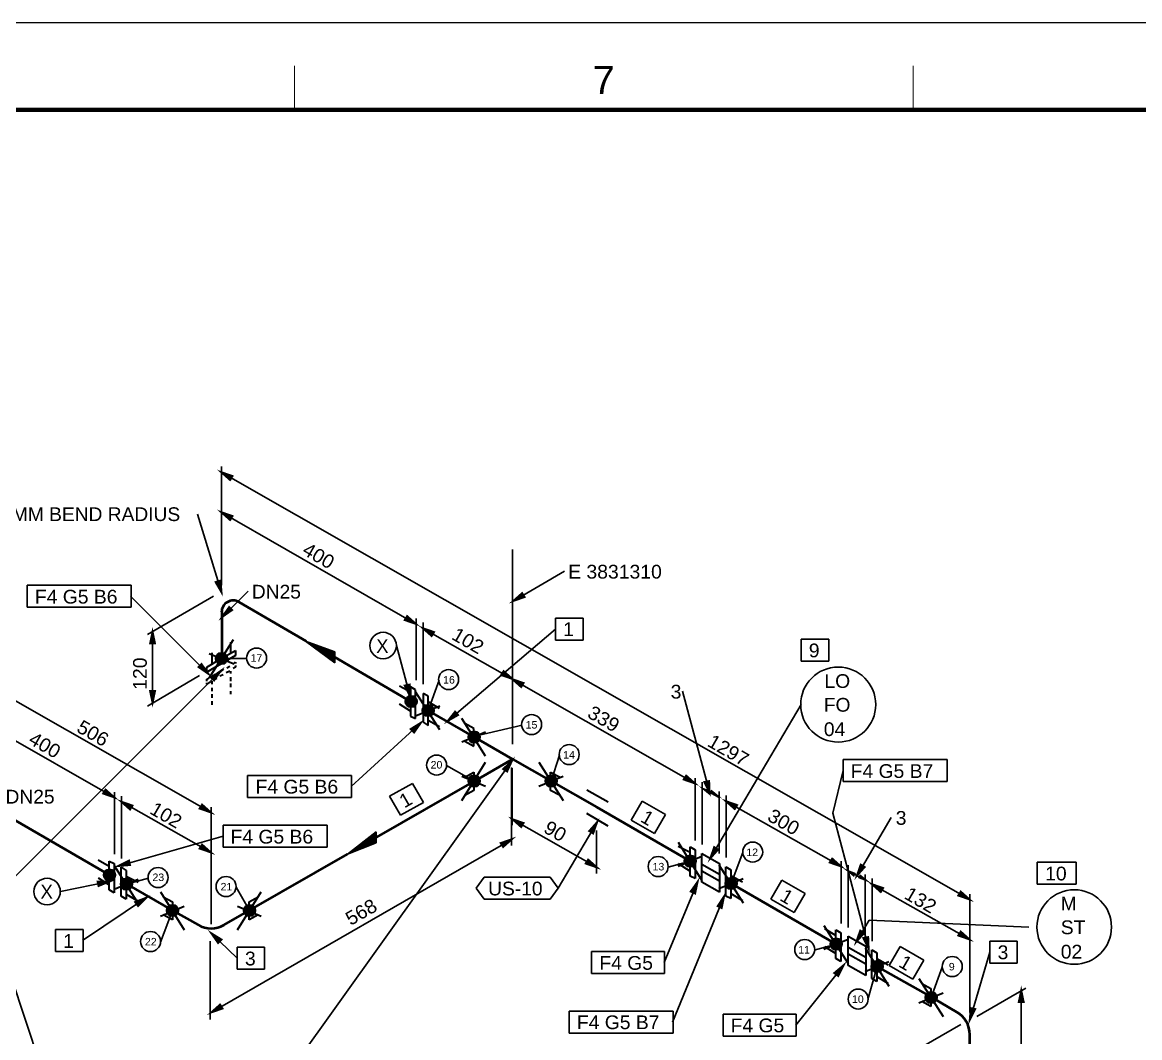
# Model space of a CAD drawing. Header units: inches. Extents: x 0 to 841, y 0 to 594.
# Drawn here: x 90.5 to 269.2, y 431.5 to 594 of the extents above; entities that cross this region are included whole.
import ezdxf
from ezdxf.enums import TextEntityAlignment as Align

# ---------------------------------------------------------------- set-up
doc = ezdxf.new("R2010")
doc.units = ezdxf.units.IN
doc.header["$MEASUREMENT"] = 0
for name, color, linetype in [('BG Border', 7, 'Continuous'), ('DIMLINES', 7, 'Continuous'), ('DIMTEXT', 7, 'Continuous'), ('FITTINGS', 7, 'Continuous'), ('ISOTEXT', 7, 'Continuous'), ('NOZZLES', 7, 'Continuous'), ('PIPE', 7, 'Continuous'), ('WELDS', 7, 'Continuous')]:
    doc.layers.add(name, color=color, linetype=linetype)
doc.styles.add('Arial', font='arial.ttf')

msp = doc.modelspace()

# ---------------------------------------------------------------- hatches: boundary and pattern name
at = {"layer": 'DIMLINES', "linetype": 'Continuous'}
for points in [[(122.28, 522.04), (123.72, 520.76), (124.12, 521.4)], [(122.28, 515.64), (123.72, 514.36), (124.12, 515)], [(153.48, 497.72), (152.04, 499), (151.64, 498.36)], [(154.52, 497.08), (155.96, 495.8), (156.36, 496.44)], [(111.32, 496.52), (110.92, 494.6), (111.72, 494.6)], [(168.92, 488.92), (167.48, 490.2), (167.08, 489.56)], [(168.84, 488.92), (170.28, 487.64), (170.68, 488.28)], [(111.32, 485.08), (111.72, 487), (110.92, 487)], [(198.12, 472.2), (196.68, 473.48), (196.28, 472.84)], [(200.44, 470.68), (200.36, 472.6), (199.56, 472.44)], [(105.24, 469.96), (103.8, 471.24), (103.4, 470.6)], [(199.48, 471.32), (200.36, 470.6), (200.52, 470.92)], [(201.64, 470.28), (200.76, 471), (200.6, 470.68)], [(106.28, 469.32), (107.72, 468.04), (108.12, 468.68)], [(120.68, 467.56), (119.24, 468.84), (118.84, 468.2)], [(203, 469.4), (204.44, 468.12), (204.84, 468.76)], [(168.84, 466.52), (170.28, 465.24), (170.68, 465.88)], [(168.84, 463.32), (167, 462.68), (167.4, 462.04)], [(120.68, 461.16), (119.24, 462.44), (118.84, 461.8)], [(182.44, 458.76), (181, 460.04), (180.6, 459.4)], [(221.48, 458.92), (220.04, 460.2), (219.64, 459.56)], [(222.6, 458.2), (223.48, 457.48), (223.64, 457.8)], [(223.96, 457.4), (225.24, 458.84), (224.6, 459.24)], [(225.4, 456.76), (224.52, 457.48), (224.36, 457.16)], [(226.36, 456.12), (227.8, 454.84), (228.2, 455.48)], [(242.04, 453.64), (240.6, 454.92), (240.2, 454.28)], [(242.04, 447.24), (240.6, 448.52), (240.2, 447.88)], [(250.28, 439.16), (249.88, 437.24), (250.68, 437.24)], [(120.68, 435.56), (122.52, 436.2), (122.12, 436.84)]]:
    msp.add_hatch(color=2, dxfattribs=at).paths.add_polyline_path(points)
at = {"layer": 'DIMLINES', "linetype": 'ByBlock'}
h = msp.add_hatch(dxfattribs=at)
h.set_pattern_fill('LINE', color=2, scale=25.4, style=0)
h.paths.add_polyline_path([(122.28, 522.04), (123.72, 520.76), (124.12, 521.4)])
h = msp.add_hatch(dxfattribs=at)
h.set_pattern_fill('LINE', color=2, scale=25.4, style=0)
h.paths.add_polyline_path([(122.28, 515.64), (123.72, 514.36), (124.12, 515)])
h = msp.add_hatch(dxfattribs=at)
h.set_pattern_fill('LINE', color=2, scale=25.4, style=0)
h.paths.add_polyline_path([(153.48, 497.72), (152.04, 499), (151.64, 498.36)])
h = msp.add_hatch(dxfattribs=at)
h.set_pattern_fill('LINE', color=2, scale=25.4, style=0)
h.paths.add_polyline_path([(154.52, 497.08), (155.96, 495.8), (156.36, 496.44)])
h = msp.add_hatch(dxfattribs=at)
h.set_pattern_fill('LINE', color=2, scale=25.4, style=0)
h.paths.add_polyline_path([(111.32, 496.52), (110.92, 494.6), (111.72, 494.6)])
h = msp.add_hatch(dxfattribs=at)
h.set_pattern_fill('LINE', color=2, scale=25.4, style=0)
h.paths.add_polyline_path([(168.92, 488.92), (167.48, 490.2), (167.08, 489.56)])
h = msp.add_hatch(dxfattribs=at)
h.set_pattern_fill('LINE', color=2, scale=25.4, style=0)
h.paths.add_polyline_path([(168.84, 488.92), (170.28, 487.64), (170.68, 488.28)])
h = msp.add_hatch(dxfattribs=at)
h.set_pattern_fill('LINE', color=2, scale=25.4, style=0)
h.paths.add_polyline_path([(111.32, 485.08), (111.72, 487), (110.92, 487)])
h = msp.add_hatch(dxfattribs=at)
h.set_pattern_fill('LINE', color=2, scale=25.4, style=0)
h.paths.add_polyline_path([(198.12, 472.2), (196.68, 473.48), (196.28, 472.84)])
h = msp.add_hatch(dxfattribs=at)
h.set_pattern_fill('LINE', color=2, scale=25.4, style=0)
h.paths.add_polyline_path([(200.44, 470.68), (200.36, 472.6), (199.56, 472.44)])
h = msp.add_hatch(dxfattribs=at)
h.set_pattern_fill('LINE', color=2, scale=25.4, style=0)
h.paths.add_polyline_path([(105.24, 469.96), (103.8, 471.24), (103.4, 470.6)])
h = msp.add_hatch(dxfattribs=at)
h.set_pattern_fill('LINE', color=2, scale=25.4, style=0)
h.paths.add_polyline_path([(199.48, 471.32), (200.36, 470.6), (200.52, 470.92)])
h = msp.add_hatch(dxfattribs=at)
h.set_pattern_fill('LINE', color=2, scale=25.4, style=0)
h.paths.add_polyline_path([(201.64, 470.28), (200.76, 471), (200.6, 470.68)])
h = msp.add_hatch(dxfattribs=at)
h.set_pattern_fill('LINE', color=2, scale=25.4, style=0)
h.paths.add_polyline_path([(106.28, 469.32), (107.72, 468.04), (108.12, 468.68)])
h = msp.add_hatch(dxfattribs=at)
h.set_pattern_fill('LINE', color=2, scale=25.4, style=0)
h.paths.add_polyline_path([(120.68, 467.56), (119.24, 468.84), (118.84, 468.2)])
h = msp.add_hatch(dxfattribs=at)
h.set_pattern_fill('LINE', color=2, scale=25.4, style=0)
h.paths.add_polyline_path([(203, 469.4), (204.44, 468.12), (204.84, 468.76)])
h = msp.add_hatch(dxfattribs=at)
h.set_pattern_fill('LINE', color=2, scale=25.4, style=0)
h.paths.add_polyline_path([(168.84, 466.52), (170.28, 465.24), (170.68, 465.88)])
h = msp.add_hatch(dxfattribs=at)
h.set_pattern_fill('LINE', color=2, scale=25.4, style=0)
h.paths.add_polyline_path([(168.84, 463.32), (167, 462.68), (167.4, 462.04)])
h = msp.add_hatch(dxfattribs=at)
h.set_pattern_fill('LINE', color=2, scale=25.4, style=0)
h.paths.add_polyline_path([(120.68, 461.16), (119.24, 462.44), (118.84, 461.8)])
h = msp.add_hatch(dxfattribs=at)
h.set_pattern_fill('LINE', color=2, scale=25.4, style=0)
h.paths.add_polyline_path([(182.44, 458.76), (181, 460.04), (180.6, 459.4)])
h = msp.add_hatch(dxfattribs=at)
h.set_pattern_fill('LINE', color=2, scale=25.4, style=0)
h.paths.add_polyline_path([(221.48, 458.92), (220.04, 460.2), (219.64, 459.56)])
h = msp.add_hatch(dxfattribs=at)
h.set_pattern_fill('LINE', color=2, scale=25.4, style=0)
h.paths.add_polyline_path([(222.6, 458.2), (223.48, 457.48), (223.64, 457.8)])
h = msp.add_hatch(dxfattribs=at)
h.set_pattern_fill('LINE', color=2, scale=25.4, style=0)
h.paths.add_polyline_path([(223.96, 457.4), (225.24, 458.84), (224.6, 459.24)])
h = msp.add_hatch(dxfattribs=at)
h.set_pattern_fill('LINE', color=2, scale=25.4, style=0)
h.paths.add_polyline_path([(225.4, 456.76), (224.52, 457.48), (224.36, 457.16)])
h = msp.add_hatch(dxfattribs=at)
h.set_pattern_fill('LINE', color=2, scale=25.4, style=0)
h.paths.add_polyline_path([(226.36, 456.12), (227.8, 454.84), (228.2, 455.48)])
h = msp.add_hatch(dxfattribs=at)
h.set_pattern_fill('LINE', color=2, scale=25.4, style=0)
h.paths.add_polyline_path([(242.04, 453.64), (240.6, 454.92), (240.2, 454.28)])
h = msp.add_hatch(dxfattribs=at)
h.set_pattern_fill('LINE', color=2, scale=25.4, style=0)
h.paths.add_polyline_path([(242.04, 447.24), (240.6, 448.52), (240.2, 447.88)])
h = msp.add_hatch(dxfattribs=at)
h.set_pattern_fill('LINE', color=2, scale=25.4, style=0)
h.paths.add_polyline_path([(250.28, 439.16), (249.88, 437.24), (250.68, 437.24)])
h = msp.add_hatch(dxfattribs=at)
h.set_pattern_fill('LINE', color=2, scale=25.4, style=0)
h.paths.add_polyline_path([(120.68, 435.56), (122.52, 436.2), (122.12, 436.84)])
at = {"layer": 'ISOTEXT', "linetype": 'Continuous'}
for points in [[(122.36, 502.76), (122.2, 504.68), (121.4, 504.44)], [(169, 501.4), (170.84, 502.04), (170.44, 502.68)], [(122.44, 498.84), (124.04, 499.96), (123.56, 500.44)], [(120.28, 489.72), (119.16, 491.32), (118.68, 490.84)], [(122.28, 490.28), (120.68, 489.16), (121.16, 488.68)], [(152.52, 486.12), (152.44, 488.04), (151.64, 487.88)], [(158.52, 482.2), (160.2, 483.16), (159.72, 483.72)], [(154.28, 481.96), (152.6, 480.92), (153.16, 480.36)], [(168.84, 475.88), (167.4, 474.52), (168.04, 474.12)], [(182.44, 466.04), (181.16, 464.6), (181.8, 464.2)], [(200.52, 460.2), (201.8, 461.64), (201.16, 462.04)], [(105.8, 459), (107.72, 459.16), (107.56, 459.88)], [(104.44, 456.52), (102.52, 456.52), (102.68, 455.8)], [(198.52, 456.52), (197.4, 454.92), (198.12, 454.6)], [(202.76, 454.2), (201.72, 452.6), (202.36, 452.28)], [(110.36, 453.96), (108.52, 453.24), (109, 452.6)], [(223.88, 446.84), (225.16, 448.28), (224.52, 448.68)], [(120.68, 448.28), (121.8, 446.68), (122.36, 447.24)], [(225.88, 445.72), (225.8, 447.64), (225, 447.48)], [(221.88, 443.16), (220.36, 441.88), (221, 441.4)], [(242.04, 434.36), (242.92, 436.12), (242.2, 436.28)]]:
    msp.add_hatch(color=2, dxfattribs=at).paths.add_polyline_path(points)
at = {"layer": 'ISOTEXT', "linetype": 'ByBlock'}
h = msp.add_hatch(dxfattribs=at)
h.set_pattern_fill('LINE', color=2, scale=25.4, style=0)
h.paths.add_polyline_path([(122.36, 502.76), (122.2, 504.68), (121.4, 504.44)])
h = msp.add_hatch(dxfattribs=at)
h.set_pattern_fill('LINE', color=2, scale=25.4, style=0)
h.paths.add_polyline_path([(169, 501.4), (170.84, 502.04), (170.44, 502.68)])
h = msp.add_hatch(dxfattribs=at)
h.set_pattern_fill('LINE', color=2, scale=25.4, style=0)
h.paths.add_polyline_path([(122.44, 498.84), (124.04, 499.96), (123.56, 500.44)])
h = msp.add_hatch(dxfattribs=at)
h.set_pattern_fill('LINE', color=2, scale=25.4, style=0)
h.paths.add_polyline_path([(120.28, 489.72), (119.16, 491.32), (118.68, 490.84)])
h = msp.add_hatch(dxfattribs=at)
h.set_pattern_fill('LINE', color=2, scale=25.4, style=0)
h.paths.add_polyline_path([(122.28, 490.28), (120.68, 489.16), (121.16, 488.68)])
h = msp.add_hatch(dxfattribs=at)
h.set_pattern_fill('LINE', color=2, scale=25.4, style=0)
h.paths.add_polyline_path([(152.52, 486.12), (152.44, 488.04), (151.64, 487.88)])
h = msp.add_hatch(dxfattribs=at)
h.set_pattern_fill('LINE', color=2, scale=25.4, style=0)
h.paths.add_polyline_path([(158.52, 482.2), (160.2, 483.16), (159.72, 483.72)])
h = msp.add_hatch(dxfattribs=at)
h.set_pattern_fill('LINE', color=2, scale=25.4, style=0)
h.paths.add_polyline_path([(154.28, 481.96), (152.6, 480.92), (153.16, 480.36)])
h = msp.add_hatch(dxfattribs=at)
h.set_pattern_fill('LINE', color=2, scale=25.4, style=0)
h.paths.add_polyline_path([(168.84, 475.88), (167.4, 474.52), (168.04, 474.12)])
h = msp.add_hatch(dxfattribs=at)
h.set_pattern_fill('LINE', color=2, scale=25.4, style=0)
h.paths.add_polyline_path([(182.44, 466.04), (181.16, 464.6), (181.8, 464.2)])
h = msp.add_hatch(dxfattribs=at)
h.set_pattern_fill('LINE', color=2, scale=25.4, style=0)
h.paths.add_polyline_path([(200.52, 460.2), (201.8, 461.64), (201.16, 462.04)])
h = msp.add_hatch(dxfattribs=at)
h.set_pattern_fill('LINE', color=2, scale=25.4, style=0)
h.paths.add_polyline_path([(105.8, 459), (107.72, 459.16), (107.56, 459.88)])
h = msp.add_hatch(dxfattribs=at)
h.set_pattern_fill('LINE', color=2, scale=25.4, style=0)
h.paths.add_polyline_path([(104.44, 456.52), (102.52, 456.52), (102.68, 455.8)])
h = msp.add_hatch(dxfattribs=at)
h.set_pattern_fill('LINE', color=2, scale=25.4, style=0)
h.paths.add_polyline_path([(198.52, 456.52), (197.4, 454.92), (198.12, 454.6)])
h = msp.add_hatch(dxfattribs=at)
h.set_pattern_fill('LINE', color=2, scale=25.4, style=0)
h.paths.add_polyline_path([(202.76, 454.2), (201.72, 452.6), (202.36, 452.28)])
h = msp.add_hatch(dxfattribs=at)
h.set_pattern_fill('LINE', color=2, scale=25.4, style=0)
h.paths.add_polyline_path([(110.36, 453.96), (108.52, 453.24), (109, 452.6)])
h = msp.add_hatch(dxfattribs=at)
h.set_pattern_fill('LINE', color=2, scale=25.4, style=0)
h.paths.add_polyline_path([(223.88, 446.84), (225.16, 448.28), (224.52, 448.68)])
h = msp.add_hatch(dxfattribs=at)
h.set_pattern_fill('LINE', color=2, scale=25.4, style=0)
h.paths.add_polyline_path([(120.68, 448.28), (121.8, 446.68), (122.36, 447.24)])
h = msp.add_hatch(dxfattribs=at)
h.set_pattern_fill('LINE', color=2, scale=25.4, style=0)
h.paths.add_polyline_path([(225.88, 445.72), (225.8, 447.64), (225, 447.48)])
h = msp.add_hatch(dxfattribs=at)
h.set_pattern_fill('LINE', color=2, scale=25.4, style=0)
h.paths.add_polyline_path([(221.88, 443.16), (220.36, 441.88), (221, 441.4)])
h = msp.add_hatch(dxfattribs=at)
h.set_pattern_fill('LINE', color=2, scale=25.4, style=0)
h.paths.add_polyline_path([(242.04, 434.36), (242.92, 436.12), (242.2, 436.28)])
at = {"layer": 'WELDS', "linetype": 'Continuous'}
h = msp.add_hatch(color=7, dxfattribs=at)
edge = h.paths.add_edge_path()
edge.add_arc((122.36, 492.2), 0.92, 0, 360)
at = {"layer": 'WELDS', "linetype": 'ByBlock'}
h = msp.add_hatch(dxfattribs=at)
h.set_pattern_fill('LINE', scale=25.4, style=0)
edge = h.paths.add_edge_path()
edge.add_arc((122.36, 492.2), 0.92, 0, 360)
at = {"layer": 'WELDS', "linetype": 'Continuous'}
h = msp.add_hatch(color=7, dxfattribs=at)
edge = h.paths.add_edge_path()
edge.add_arc((152.68, 485.32), 0.92, 0, 360)
at = {"layer": 'WELDS', "linetype": 'ByBlock'}
h = msp.add_hatch(dxfattribs=at)
h.set_pattern_fill('LINE', scale=25.4, style=0)
edge = h.paths.add_edge_path()
edge.add_arc((152.68, 485.32), 0.92, 0, 360)
at = {"layer": 'WELDS', "linetype": 'Continuous'}
h = msp.add_hatch(color=7, dxfattribs=at)
edge = h.paths.add_edge_path()
edge.add_arc((155.4, 483.88), 0.92, 0, 360)
at = {"layer": 'WELDS', "linetype": 'ByBlock'}
h = msp.add_hatch(dxfattribs=at)
h.set_pattern_fill('LINE', scale=25.4, style=0)
edge = h.paths.add_edge_path()
edge.add_arc((155.4, 483.88), 0.92, 0, 360)
at = {"layer": 'WELDS', "linetype": 'Continuous'}
h = msp.add_hatch(color=7, dxfattribs=at)
edge = h.paths.add_edge_path()
edge.add_arc((162.76, 479.64), 0.92, 0, 360)
at = {"layer": 'WELDS', "linetype": 'ByBlock'}
h = msp.add_hatch(dxfattribs=at)
h.set_pattern_fill('LINE', scale=25.4, style=0)
edge = h.paths.add_edge_path()
edge.add_arc((162.76, 479.64), 0.92, 0, 360)
at = {"layer": 'WELDS', "linetype": 'Continuous'}
h = msp.add_hatch(color=7, dxfattribs=at)
edge = h.paths.add_edge_path()
edge.add_arc((162.76, 472.6), 0.92, 0, 360)
at = {"layer": 'WELDS', "linetype": 'ByBlock'}
h = msp.add_hatch(dxfattribs=at)
h.set_pattern_fill('LINE', scale=25.4, style=0)
edge = h.paths.add_edge_path()
edge.add_arc((162.76, 472.6), 0.92, 0, 360)
at = {"layer": 'WELDS', "linetype": 'Continuous'}
h = msp.add_hatch(color=7, dxfattribs=at)
edge = h.paths.add_edge_path()
edge.add_arc((175.08, 472.6), 0.92, 0, 360)
at = {"layer": 'WELDS', "linetype": 'ByBlock'}
h = msp.add_hatch(dxfattribs=at)
h.set_pattern_fill('LINE', scale=25.4, style=0)
edge = h.paths.add_edge_path()
edge.add_arc((175.08, 472.6), 0.92, 0, 360)
at = {"layer": 'WELDS', "linetype": 'Continuous'}
h = msp.add_hatch(color=7, dxfattribs=at)
edge = h.paths.add_edge_path()
edge.add_arc((197.32, 459.8), 0.92, 0, 360)
at = {"layer": 'WELDS', "linetype": 'ByBlock'}
h = msp.add_hatch(dxfattribs=at)
h.set_pattern_fill('LINE', scale=25.4, style=0)
edge = h.paths.add_edge_path()
edge.add_arc((197.32, 459.8), 0.92, 0, 360)
at = {"layer": 'WELDS', "linetype": 'Continuous'}
h = msp.add_hatch(color=7, dxfattribs=at)
edge = h.paths.add_edge_path()
edge.add_arc((104.44, 457.56), 0.92, 0, 360)
at = {"layer": 'WELDS', "linetype": 'ByBlock'}
h = msp.add_hatch(dxfattribs=at)
h.set_pattern_fill('LINE', scale=25.4, style=0)
edge = h.paths.add_edge_path()
edge.add_arc((104.44, 457.56), 0.92, 0, 360)
at = {"layer": 'WELDS', "linetype": 'Continuous'}
h = msp.add_hatch(color=7, dxfattribs=at)
edge = h.paths.add_edge_path()
edge.add_arc((107.16, 456.12), 0.92, 0, 360)
at = {"layer": 'WELDS', "linetype": 'ByBlock'}
h = msp.add_hatch(dxfattribs=at)
h.set_pattern_fill('LINE', scale=25.4, style=0)
edge = h.paths.add_edge_path()
edge.add_arc((107.16, 456.12), 0.92, 0, 360)
at = {"layer": 'WELDS', "linetype": 'Continuous'}
h = msp.add_hatch(color=7, dxfattribs=at)
edge = h.paths.add_edge_path()
edge.add_arc((203.88, 456.2), 0.92, 0, 360)
at = {"layer": 'WELDS', "linetype": 'ByBlock'}
h = msp.add_hatch(dxfattribs=at)
h.set_pattern_fill('LINE', scale=25.4, style=0)
edge = h.paths.add_edge_path()
edge.add_arc((203.88, 456.2), 0.92, 0, 360)
at = {"layer": 'WELDS', "linetype": 'Continuous'}
h = msp.add_hatch(color=7, dxfattribs=at)
edge = h.paths.add_edge_path()
edge.add_arc((114.52, 451.88), 0.92, 0, 360)
at = {"layer": 'WELDS', "linetype": 'ByBlock'}
h = msp.add_hatch(dxfattribs=at)
h.set_pattern_fill('LINE', scale=25.4, style=0)
edge = h.paths.add_edge_path()
edge.add_arc((114.52, 451.88), 0.92, 0, 360)
at = {"layer": 'WELDS', "linetype": 'Continuous'}
h = msp.add_hatch(color=7, dxfattribs=at)
edge = h.paths.add_edge_path()
edge.add_arc((126.84, 451.88), 0.92, 0, 360)
at = {"layer": 'WELDS', "linetype": 'ByBlock'}
h = msp.add_hatch(dxfattribs=at)
h.set_pattern_fill('LINE', scale=25.4, style=0)
edge = h.paths.add_edge_path()
edge.add_arc((126.84, 451.88), 0.92, 0, 360)
at = {"layer": 'WELDS', "linetype": 'Continuous'}
h = msp.add_hatch(color=7, dxfattribs=at)
edge = h.paths.add_edge_path()
edge.add_arc((220.68, 446.52), 0.92, 0, 360)
at = {"layer": 'WELDS', "linetype": 'ByBlock'}
h = msp.add_hatch(dxfattribs=at)
h.set_pattern_fill('LINE', scale=25.4, style=0)
edge = h.paths.add_edge_path()
edge.add_arc((220.68, 446.52), 0.92, 0, 360)
at = {"layer": 'WELDS', "linetype": 'Continuous'}
h = msp.add_hatch(color=7, dxfattribs=at)
edge = h.paths.add_edge_path()
edge.add_arc((227.24, 442.92), 0.92, 0, 360)
at = {"layer": 'WELDS', "linetype": 'ByBlock'}
h = msp.add_hatch(dxfattribs=at)
h.set_pattern_fill('LINE', scale=25.4, style=0)
edge = h.paths.add_edge_path()
edge.add_arc((227.24, 442.92), 0.92, 0, 360)
at = {"layer": 'WELDS', "linetype": 'Continuous'}
h = msp.add_hatch(color=7, dxfattribs=at)
edge = h.paths.add_edge_path()
edge.add_arc((235.88, 437.96), 0.92, 0, 360)
at = {"layer": 'WELDS', "linetype": 'ByBlock'}
h = msp.add_hatch(dxfattribs=at)
h.set_pattern_fill('LINE', scale=25.4, style=0)
edge = h.paths.add_edge_path()
edge.add_arc((235.88, 437.96), 0.92, 0, 360)

# ---------------------------------------------------------------- linework, layer by layer
at = {"layer": 'BG Border', "color": 7, "linetype": 'Continuous', "lineweight": 25}
msp.add_line((0, 594), (841, 594), dxfattribs=at)
at = {"layer": 'BG Border', "color": 7, "linetype": 'Continuous', "lineweight": 13}
for p, q in [((134, 580), (134, 587.02)), ((233, 580), (233, 587.02))]:
    msp.add_line(p, q, dxfattribs=at)
at = {"layer": 'BG Border', "color": 3, "linetype": 'Continuous', "lineweight": 120}
msp.add_line((35, 580), (827, 580), dxfattribs=at)
msp.add_lwpolyline([(827, 580), (35, 580), (35, 14), (827, 14)], close=True, dxfattribs=at)
at = {"layer": 'DIMLINES', "color": 2, "linetype": 'Continuous', "lineweight": 30}
for p, q in [((122.28, 522.04), (124.12, 521.4)), ((123.72, 520.76), (122.28, 522.04)), ((122.28, 522.04), (242.04, 453.64)), ((122.36, 522.92), (122.36, 503.96)), ((124.12, 521.4), (123.72, 520.76)), ((122.28, 515.64), (124.12, 515)), ((123.72, 514.36), (122.28, 515.64)), ((122.28, 515.64), (153.48, 497.72)), ((124.12, 515), (123.72, 514.36)), ((168.92, 489), (168.92, 509.64)), ((110.52, 496.04), (121.08, 502.2)), ((151.64, 498.36), (152.04, 499)), ((152.04, 499), (153.48, 497.72)), ((153.48, 497.72), (151.64, 498.36)), ((153.48, 498.6), (153.48, 488.76)), ((154.52, 497.08), (156.36, 496.44)), ((155.96, 495.8), (154.52, 497.08)), ((154.52, 497.08), (168.92, 488.92)), ((154.6, 497.96), (154.6, 488.12)), ((110.92, 494.6), (111.32, 496.52)), ((111.32, 496.52), (111.72, 494.6)), ((111.32, 485.08), (111.32, 496.52)), ((156.36, 496.44), (155.96, 495.8)), ((111.72, 494.6), (110.92, 494.6)), ((167.08, 489.56), (167.48, 490.2)), ((167.48, 490.2), (168.92, 488.92)), ((168.92, 489.88), (168.92, 487.96)), ((168.92, 489.88), (168.92, 487.96)), ((82.84, 489.16), (120.68, 467.56)), ((110.52, 484.6), (118.84, 489.48)), ((168.92, 488.92), (167.08, 489.56)), ((168.84, 488.92), (170.68, 488.28)), ((170.28, 487.64), (168.84, 488.92)), ((168.84, 488.92), (198.12, 472.2)), ((168.92, 478.52), (168.92, 489)), ((170.68, 488.28), (170.28, 487.64)), ((111.32, 485.08), (110.92, 487)), ((110.92, 487), (111.72, 487)), ((111.72, 487), (111.32, 485.08)), ((200.44, 470.68), (196.12, 487)), ((82.84, 482.76), (105.24, 469.96)), ((168.76, 462.28), (168.76, 474.76)), ((168.84, 465.56), (168.84, 474.68)), ((196.28, 472.84), (196.68, 473.48)), ((198.12, 472.2), (196.28, 472.84)), ((196.68, 473.48), (198.12, 472.2)), ((198.12, 473.08), (198.12, 463.08)), ((199.24, 472.44), (199.24, 462.44)), ((199.56, 472.44), (200.36, 472.6)), ((200.44, 470.68), (199.56, 472.44)), ((200.36, 472.6), (200.44, 470.68)), ((103.4, 470.6), (103.8, 471.24)), ((105.24, 469.96), (103.4, 470.6)), ((103.8, 471.24), (105.24, 469.96)), ((105.24, 470.84), (105.24, 460.92)), ((106.36, 470.2), (106.36, 460.2)), ((199.48, 471.32), (200.52, 470.92)), ((200.36, 470.6), (199.48, 471.32)), ((199.48, 471.32), (201.96, 469.96)), ((200.52, 470.92), (200.36, 470.6)), ((200.6, 470.68), (200.76, 471)), ((201.64, 470.28), (200.6, 470.68)), ((200.76, 471), (201.64, 470.28)), ((201.96, 470.92), (201.96, 461)), ((203.08, 470.28), (203.08, 460.36)), ((106.28, 469.32), (108.12, 468.68)), ((107.72, 468.04), (106.28, 469.32)), ((106.28, 469.32), (120.68, 461.16)), ((108.12, 468.68), (107.72, 468.04)), ((118.84, 468.2), (119.24, 468.84)), ((119.24, 468.84), (120.68, 467.56)), ((120.68, 468.44), (120.68, 449.72)), ((203, 469.4), (204.84, 468.76)), ((204.44, 468.12), (203, 469.4)), ((203, 469.4), (221.48, 458.92)), ((204.84, 468.76), (204.44, 468.12)), ((120.68, 467.56), (118.84, 468.2)), ((168.84, 466.52), (170.68, 465.88)), ((170.28, 465.24), (168.84, 466.52)), ((168.84, 466.52), (182.44, 458.76)), ((223.96, 457.4), (229.48, 466.76)), ((170.68, 465.88), (170.28, 465.24)), ((120.68, 435.56), (168.84, 463.32)), ((167, 462.68), (168.84, 463.32)), ((168.84, 463.32), (167.4, 462.04)), ((182.36, 457.8), (182.36, 464.68)), ((118.84, 461.8), (119.24, 462.44)), ((120.68, 461.16), (118.84, 461.8)), ((119.24, 462.44), (120.68, 461.16)), ((167.4, 462.04), (167, 462.68)), ((180.6, 459.4), (181, 460.04)), ((182.44, 458.76), (180.6, 459.4)), ((181, 460.04), (182.44, 458.76)), ((219.64, 459.56), (220.04, 460.2)), ((221.48, 458.92), (219.64, 459.56)), ((220.04, 460.2), (221.48, 458.92)), ((221.48, 459.8), (221.48, 449.8)), ((222.6, 459.16), (222.6, 449.16)), ((222.6, 458.2), (223.64, 457.8)), ((223.48, 457.48), (222.6, 458.2)), ((222.6, 458.2), (225.4, 456.76)), ((223.64, 457.8), (223.48, 457.48)), ((223.96, 457.4), (224.6, 459.24)), ((225.24, 458.84), (223.96, 457.4)), ((224.6, 459.24), (225.24, 458.84)), ((225.32, 457.64), (225.32, 447.64)), ((224.36, 457.16), (224.52, 457.48)), ((225.4, 456.76), (224.36, 457.16)), ((224.52, 457.48), (225.4, 456.76)), ((226.36, 456.12), (228.2, 455.48)), ((227.8, 454.84), (226.36, 456.12)), ((226.36, 456.12), (242.04, 447.24)), ((226.44, 457), (226.44, 447)), ((228.2, 455.48), (227.8, 454.84)), ((240.2, 454.28), (240.6, 454.92)), ((242.04, 453.64), (240.2, 454.28)), ((240.6, 454.92), (242.04, 453.64)), ((242.04, 454.52), (242.04, 435.56)), ((120.52, 434.44), (120.52, 447)), ((240.2, 447.88), (240.6, 448.52)), ((242.04, 447.24), (240.2, 447.88)), ((240.6, 448.52), (242.04, 447.24)), ((251, 439.48), (243.16, 434.92)), ((249.88, 437.24), (250.28, 439.16)), ((250.28, 439.16), (250.68, 437.24)), ((250.28, 420.52), (250.28, 439.16)), ((120.68, 435.56), (122.12, 436.84)), ((122.52, 436.2), (120.68, 435.56)), ((122.12, 436.84), (122.52, 436.2)), ((250.68, 437.24), (249.88, 437.24)), ((224.6, 424.44), (240.6, 433.64))]:
    msp.add_line(p, q, dxfattribs=at)
at = {"layer": 'DIMLINES', "color": 2, "linetype": 'Continuous', "lineweight": 30, "const_width": 0.3}
for points in [[(122.28, 522.04), (123.72, 520.76), (124.12, 521.4)], [(122.28, 515.64), (123.72, 514.36), (124.12, 515)], [(153.48, 497.72), (152.04, 499), (151.64, 498.36)], [(111.32, 496.52), (110.92, 494.6), (111.72, 494.6)], [(154.52, 497.08), (155.96, 495.8), (156.36, 496.44)], [(168.92, 488.92), (167.48, 490.2), (167.08, 489.56)], [(168.84, 488.92), (170.28, 487.64), (170.68, 488.28)], [(111.32, 485.08), (111.72, 487), (110.92, 487)], [(198.12, 472.2), (196.68, 473.48), (196.28, 472.84)], [(200.44, 470.68), (200.36, 472.6), (199.56, 472.44)], [(105.24, 469.96), (103.8, 471.24), (103.4, 470.6)], [(199.48, 471.32), (200.36, 470.6), (200.52, 470.92)], [(201.64, 470.28), (200.76, 471), (200.6, 470.68)], [(106.28, 469.32), (107.72, 468.04), (108.12, 468.68)], [(120.68, 467.56), (119.24, 468.84), (118.84, 468.2)], [(203, 469.4), (204.44, 468.12), (204.84, 468.76)], [(168.84, 466.52), (170.28, 465.24), (170.68, 465.88)], [(168.84, 463.32), (167, 462.68), (167.4, 462.04)], [(120.68, 461.16), (119.24, 462.44), (118.84, 461.8)], [(182.44, 458.76), (181, 460.04), (180.6, 459.4)], [(221.48, 458.92), (220.04, 460.2), (219.64, 459.56)], [(223.96, 457.4), (225.24, 458.84), (224.6, 459.24)], [(222.6, 458.2), (223.48, 457.48), (223.64, 457.8)], [(225.4, 456.76), (224.52, 457.48), (224.36, 457.16)], [(226.36, 456.12), (227.8, 454.84), (228.2, 455.48)], [(242.04, 453.64), (240.6, 454.92), (240.2, 454.28)], [(242.04, 447.24), (240.6, 448.52), (240.2, 447.88)], [(250.28, 439.16), (249.88, 437.24), (250.68, 437.24)], [(120.68, 435.56), (122.52, 436.2), (122.12, 436.84)]]:
    msp.add_lwpolyline(points, close=True, dxfattribs=at)
at = {"layer": 'FITTINGS', "color": 7, "linetype": 'Continuous', "lineweight": 35}
for p, q in [((122.3, 492.2), (124.6, 493.5)), ((123.8, 494.8), (123.8, 493)), ((124.6, 493.5), (124.6, 492.7)), ((124.6, 492.7), (120, 490)), ((120, 490.8), (122.3, 492.2)), ((120.8, 493.1), (120.8, 491.3)), ((120, 490), (120, 490.8)), ((152.6, 486.8), (150.8, 487.8)), ((153.4, 487.2), (152.6, 487.7)), ((152.6, 487.7), (152.6, 483)), ((153.4, 484.9), (153.4, 487.2)), ((155.4, 486.2), (154.6, 486.6)), ((154.6, 486.6), (154.6, 482)), ((155.4, 483.8), (155.4, 486.2)), ((152.6, 483.8), (150.8, 484.9)), ((153.4, 482.6), (153.4, 484.9)), ((157.2, 484.2), (155.4, 485.3)), ((152.6, 483), (153.4, 482.6)), ((155.4, 481.5), (155.4, 483.8)), ((154.6, 482), (155.4, 481.5)), ((157.2, 481.3), (155.4, 482.3)), ((180.8, 471.2), (184.2, 469.3)), ((184.2, 465.4), (180.8, 467.4)), ((195.4, 462.2), (197.3, 461.2)), ((197.3, 459.8), (197.3, 462.1)), ((197.3, 462.1), (198.1, 461.6)), ((198.1, 461.6), (198.1, 457)), ((102.6, 460), (104.4, 459)), ((104.4, 457.5), (104.4, 459.8)), ((104.4, 459.8), (105.2, 459.4)), ((105.2, 459.4), (105.2, 454.7)), ((195.4, 459.4), (197.3, 458.2)), ((197.3, 457.4), (197.3, 459.8)), ((199.2, 458.2), (199.2, 461)), ((199.2, 461), (202, 459.4)), ((202, 459.4), (202, 454.8)), ((106.3, 456.5), (106.3, 458.8)), ((106.3, 458.8), (107.1, 458.3)), ((107.1, 458.3), (107.1, 453.7)), ((199.2, 458.7), (199.2, 459.3)), ((199.2, 459.3), (202, 457.7)), ((199.2, 456.4), (199.2, 458.7)), ((202, 456.6), (199.2, 458.2)), ((202, 457.7), (202, 456.6)), ((203, 456.6), (203, 458.9)), ((203, 458.9), (203.8, 458.4)), ((203.8, 458.4), (203.8, 453.8)), ((102.6, 457.1), (104.4, 456)), ((104.4, 455.2), (104.4, 457.5)), ((106.3, 454.2), (106.3, 456.5)), ((107.1, 457.4), (109, 456.4)), ((198.1, 457), (197.3, 457.4)), ((202, 454.8), (199.2, 456.4)), ((203, 454.2), (203, 456.6)), ((203.8, 457.5), (205.7, 456.5)), ((105.2, 454.7), (104.4, 455.2)), ((107.1, 453.7), (106.3, 454.2)), ((107.1, 454.5), (109, 453.4)), ((203.8, 453.8), (203, 454.2)), ((203.8, 454.6), (205.7, 453.5)), ((218.8, 449), (220.6, 447.9)), ((220.6, 446.5), (220.6, 448.8)), ((220.6, 448.8), (221.4, 448.3)), ((221.4, 448.3), (221.4, 443.7)), ((222.6, 444.9), (222.6, 447.8)), ((222.6, 447.8), (225.4, 446.2)), ((218.8, 446.1), (220.6, 445)), ((220.6, 444.2), (220.6, 446.5)), ((222.6, 445.4), (222.6, 446)), ((222.6, 446), (225.4, 444.4)), ((222.6, 443.1), (222.6, 445.4)), ((225.4, 446.2), (225.4, 441.5)), ((226.4, 443.3), (226.4, 445.6)), ((226.4, 445.6), (227.2, 445.1)), ((227.2, 445.1), (227.2, 440.5)), ((221.4, 443.7), (220.6, 444.2)), ((225.4, 443.3), (222.6, 444.9)), ((225.4, 444.4), (225.4, 443.3)), ((226.4, 441), (226.4, 443.3)), ((227.2, 444.2), (229, 443.2)), ((225.4, 441.5), (222.6, 443.1)), ((227.2, 440.5), (226.4, 441)), ((227.2, 441.3), (229, 440.2))]:
    msp.add_line(p, q, dxfattribs=at)
at = {"layer": 'FITTINGS', "color": 7, "linetype": 'Continuous', "lineweight": 30}
for p, q in [((140.5, 493.3), (135.8, 495)), ((135.8, 495), (140.5, 491.5)), ((140.5, 492.3), (135.8, 495)), ((140.5, 493.1), (136.3, 494.7)), ((136.3, 494.7), (140.5, 491.6)), ((140.5, 493), (136.8, 494.5)), ((136.8, 494.5), (140.5, 491.7)), ((140.5, 492.9), (137.3, 494.2)), ((137.3, 494.2), (140.5, 491.8)), ((140.5, 492.8), (137.7, 493.9)), ((137.7, 493.9), (140.5, 491.9)), ((140.5, 492.6), (138.1, 493.7)), ((138.1, 493.7), (140.5, 492)), ((140.5, 492.6), (138.6, 493.4)), ((138.6, 493.4), (140.5, 492.2)), ((140.5, 492.4), (139, 493.2)), ((139, 493.2), (140.5, 492.2)), ((140.5, 492.3), (140.5, 493.3)), ((140.5, 491.5), (140.5, 493.1)), ((140.5, 491.6), (140.5, 493)), ((140.5, 491.7), (140.5, 492.9)), ((140.5, 491.8), (140.5, 492.8)), ((140.5, 491.9), (140.5, 492.6)), ((140.5, 492), (140.5, 492.6)), ((140.5, 492.2), (140.5, 492.4)), ((140.5, 492.2), (140.5, 492.3)), ((142.5, 460.9), (147.1, 464.5)), ((142.5, 460.9), (147.1, 464.3)), ((142.9, 461.1), (147.1, 464.2)), ((143.3, 461.4), (147.1, 464.1)), ((143.8, 461.6), (147.1, 464)), ((147.1, 463), (143.8, 461.6)), ((144.2, 461.8), (147.1, 463.9)), ((147.1, 463.1), (144.2, 461.8)), ((144.6, 462.2), (147.1, 463.8)), ((147.1, 463.3), (144.6, 462.2)), ((145, 462.4), (147.1, 463.7)), ((147.1, 463.4), (145, 462.4)), ((147.1, 463.5), (145.5, 462.6)), ((145.5, 462.6), (147.1, 463.5)), ((147.1, 464.5), (147.1, 462.7)), ((147.1, 464.3), (147.1, 462.8)), ((147.1, 464.2), (147.1, 462.9)), ((147.1, 464.1), (147.1, 463)), ((147.1, 464), (147.1, 463.1)), ((147.1, 463.9), (147.1, 463.3)), ((147.1, 463.8), (147.1, 463.4)), ((147.1, 463.7), (147.1, 463.5)), ((147.1, 462.7), (142.5, 460.9)), ((147.1, 462.8), (142.9, 461.1)), ((147.1, 462.9), (143.3, 461.4))]:
    msp.add_line(p, q, dxfattribs=at)
at = {"layer": 'ISOTEXT', "color": 2, "linetype": 'Continuous', "lineweight": 30}
for p, q in [((122.36, 502.76), (118.52, 515.32)), ((169, 501.4), (177.24, 506.2)), ((121.4, 504.44), (122.2, 504.68)), ((122.36, 502.76), (121.4, 504.44)), ((122.2, 504.68), (122.36, 502.76)), ((107.88, 503.96), (91.24, 503.96)), ((91.24, 503.96), (91.24, 500.44)), ((107.88, 500.44), (107.88, 503.96)), ((122.44, 498.84), (126.6, 503)), ((169, 501.4), (170.44, 502.68)), ((170.44, 502.68), (170.84, 502.04)), ((120.28, 489.72), (107.8, 502.2)), ((170.84, 502.04), (169, 501.4)), ((91.24, 500.44), (107.88, 500.44)), ((122.44, 498.84), (123.56, 500.44)), ((124.04, 499.96), (122.44, 498.84)), ((123.56, 500.44), (124.04, 499.96)), ((180.2, 498.68), (175.8, 498.68)), ((175.8, 498.68), (175.8, 495.16)), ((180.2, 495.16), (180.2, 498.68)), ((158.52, 482.2), (175.8, 496.92)), ((175.8, 495.16), (180.2, 495.16)), ((219.48, 495.32), (215.08, 495.32)), ((215.08, 495.32), (215.08, 491.8)), ((219.48, 491.8), (219.48, 495.32)), ((152.52, 486.12), (150.36, 494.28)), ((122.36, 492.2), (126.44, 492.2)), ((215.08, 491.8), (219.48, 491.8)), ((122.28, 490.28), (84.84, 452.84)), ((118.68, 490.84), (119.16, 491.32)), ((120.28, 489.72), (118.68, 490.84)), ((119.16, 491.32), (120.28, 489.72)), ((120.68, 489.16), (122.28, 490.28)), ((122.28, 490.28), (121.16, 488.68)), ((121.16, 488.68), (120.68, 489.16)), ((151.64, 487.88), (152.44, 488.04)), ((152.44, 488.04), (152.52, 486.12)), ((155.4, 483.88), (157.16, 488.76)), ((152.52, 486.12), (151.64, 487.88)), ((200.52, 460.2), (215.08, 484.84)), ((158.52, 482.2), (159.72, 483.72)), ((160.2, 483.16), (158.52, 482.2)), ((159.72, 483.72), (160.2, 483.16)), ((154.28, 481.96), (143.08, 471.72)), ((152.6, 480.92), (154.28, 481.96)), ((153.16, 480.36), (152.6, 480.92)), ((154.28, 481.96), (153.16, 480.36)), ((162.68, 479.72), (170.44, 481.56)), ((168.84, 475.88), (132.2, 424.68)), ((167.4, 474.52), (168.84, 475.88)), ((168.84, 475.88), (168.04, 474.12)), ((175.08, 472.6), (176.44, 476.76)), ((238.44, 476.04), (221.8, 476.04)), ((221.8, 476.04), (221.8, 472.52)), ((238.44, 472.52), (238.44, 476.04)), ((162.76, 472.6), (158.36, 475.08)), ((168.04, 474.12), (167.4, 474.52)), ((220.12, 467.48), (221.8, 474.28)), ((143.16, 473.48), (126.52, 473.48)), ((126.52, 473.48), (126.52, 469.96)), ((143.16, 469.96), (143.16, 473.48)), ((152.92, 472.2), (149.24, 470.2)), ((154.68, 469.16), (152.92, 472.2)), ((221.8, 472.52), (238.44, 472.52)), ((149.24, 470.2), (151, 467.16)), ((126.52, 469.96), (143.16, 469.96)), ((151, 467.16), (154.68, 469.16)), ((189.64, 469.4), (187.88, 466.36)), ((193.4, 467.24), (189.64, 469.4)), ((191.64, 464.2), (193.4, 467.24)), ((225.88, 445.72), (220.12, 467.48)), ((139.24, 465.56), (122.6, 465.56)), ((122.6, 465.56), (122.6, 462.04)), ((139.24, 462.04), (139.24, 465.56)), ((182.44, 466.04), (176.2, 455.48)), ((181.16, 464.6), (182.44, 466.04)), ((182.44, 466.04), (181.8, 464.2)), ((187.88, 466.36), (191.64, 464.2)), ((105.8, 459), (122.6, 463.8)), ((181.8, 464.2), (181.16, 464.6)), ((122.6, 462.04), (139.24, 462.04)), ((200.52, 460.2), (201.16, 462.04)), ((201.8, 461.64), (200.52, 460.2)), ((201.16, 462.04), (201.8, 461.64)), ((203.88, 456.2), (205.72, 461.16)), ((105.8, 459), (107.56, 459.88)), ((107.56, 459.88), (107.72, 459.16)), ((197.32, 459.8), (193.8, 458.84)), ((259.08, 459.64), (252.84, 459.64)), ((252.84, 459.64), (252.84, 456.12)), ((259.08, 456.12), (259.08, 459.64)), ((107.72, 459.16), (105.8, 459)), ((104.44, 456.52), (96.6, 454.92)), ((102.68, 455.8), (102.52, 456.52)), ((102.52, 456.52), (104.44, 456.52)), ((104.44, 456.52), (102.68, 455.8)), ((107.16, 456.12), (110.68, 457.08)), ((164.36, 457.24), (163.08, 455.48)), ((174.92, 457.24), (164.36, 457.24)), ((176.2, 455.48), (174.92, 457.24)), ((198.52, 456.52), (193.16, 443.56)), ((197.4, 454.92), (198.52, 456.52)), ((198.52, 456.52), (198.12, 454.6)), ((211.96, 456.76), (210.2, 453.72)), ((215.72, 454.6), (211.96, 456.76)), ((252.84, 456.12), (259.08, 456.12)), ((126.84, 451.88), (124.68, 455.64)), ((163.08, 455.48), (164.36, 453.72)), ((174.92, 453.72), (176.2, 455.48)), ((202.76, 454.2), (194.52, 434.04)), ((198.12, 454.6), (197.4, 454.92)), ((201.72, 452.6), (202.76, 454.2)), ((202.76, 454.2), (202.36, 452.28)), ((213.96, 451.56), (215.72, 454.6)), ((84.84, 452.84), (102.44, 400.04)), ((110.36, 453.96), (100.12, 447.08)), ((108.52, 453.24), (110.36, 453.96)), ((109, 452.6), (108.52, 453.24)), ((110.36, 453.96), (109, 452.6)), ((164.36, 453.72), (174.92, 453.72)), ((202.36, 452.28), (201.72, 452.6)), ((210.2, 453.72), (213.96, 451.56)), ((114.52, 451.88), (112.6, 446.84)), ((100.2, 448.84), (95.8, 448.84)), ((95.8, 448.84), (95.8, 445.32)), ((100.2, 445.32), (100.2, 448.84)), ((223.88, 446.84), (225.96, 450.36)), ((223.88, 446.84), (224.52, 448.68)), ((224.52, 448.68), (225.16, 448.28)), ((225.96, 450.36), (251.48, 449.24)), ((120.68, 448.28), (124.84, 444.28)), ((120.68, 448.28), (122.36, 447.24)), ((121.8, 446.68), (120.68, 448.28)), ((122.36, 447.24), (121.8, 446.68)), ((225.16, 448.28), (223.88, 446.84)), ((225, 447.48), (225.8, 447.64)), ((225.88, 445.72), (225, 447.48)), ((225.8, 447.64), (225.88, 445.72)), ((249.64, 447), (245.24, 447)), ((245.24, 447), (245.24, 443.48)), ((249.64, 443.48), (249.64, 447)), ((95.8, 445.32), (100.2, 445.32)), ((129.24, 446.04), (124.84, 446.04)), ((124.84, 446.04), (124.84, 442.52)), ((129.24, 442.52), (129.24, 446.04)), ((193.24, 445.32), (181.56, 445.32)), ((181.56, 445.32), (181.56, 441.8)), ((193.24, 441.8), (193.24, 445.32)), ((220.68, 446.52), (217.16, 445.56)), ((230.92, 446.12), (229.16, 443.08)), ((234.68, 443.96), (230.92, 446.12)), ((242.04, 434.36), (245.24, 445.24)), ((232.92, 440.92), (234.68, 443.96)), ((245.24, 443.48), (249.64, 443.48)), ((124.84, 442.52), (129.24, 442.52)), ((181.56, 441.8), (193.24, 441.8)), ((221.88, 443.16), (214.2, 433.56)), ((220.36, 441.88), (221.88, 443.16)), ((221, 441.4), (220.36, 441.88)), ((221.88, 443.16), (221, 441.4)), ((227.24, 442.92), (225.72, 437.64)), ((229.16, 443.08), (232.92, 440.92)), ((235.88, 437.96), (237.64, 442.84)), ((242.04, 434.36), (242.2, 436.28)), ((242.92, 436.12), (242.04, 434.36)), ((242.2, 436.28), (242.92, 436.12)), ((194.6, 435.8), (177.96, 435.8)), ((177.96, 435.8), (177.96, 432.28)), ((194.6, 432.28), (194.6, 435.8)), ((214.28, 435.32), (202.6, 435.32)), ((202.6, 435.32), (202.6, 431.8)), ((214.28, 431.8), (214.28, 435.32)), ((177.96, 432.28), (194.6, 432.28)), ((202.6, 431.8), (214.28, 431.8))]:
    msp.add_line(p, q, dxfattribs=at)
at = {"layer": 'ISOTEXT', "color": 2, "linetype": 'Continuous', "lineweight": 30, "const_width": 0.3}
for points in [[(122.36, 502.76), (122.2, 504.68), (121.4, 504.44)], [(169, 501.4), (170.84, 502.04), (170.44, 502.68)], [(122.44, 498.84), (124.04, 499.96), (123.56, 500.44)], [(120.28, 489.72), (119.16, 491.32), (118.68, 490.84)], [(122.28, 490.28), (120.68, 489.16), (121.16, 488.68)], [(152.52, 486.12), (152.44, 488.04), (151.64, 487.88)], [(158.52, 482.2), (160.2, 483.16), (159.72, 483.72)], [(154.28, 481.96), (152.6, 480.92), (153.16, 480.36)], [(168.84, 475.88), (167.4, 474.52), (168.04, 474.12)], [(182.44, 466.04), (181.16, 464.6), (181.8, 464.2)], [(200.52, 460.2), (201.8, 461.64), (201.16, 462.04)], [(105.8, 459), (107.72, 459.16), (107.56, 459.88)], [(104.44, 456.52), (102.52, 456.52), (102.68, 455.8)], [(198.52, 456.52), (197.4, 454.92), (198.12, 454.6)], [(110.36, 453.96), (108.52, 453.24), (109, 452.6)], [(202.76, 454.2), (201.72, 452.6), (202.36, 452.28)], [(120.68, 448.28), (121.8, 446.68), (122.36, 447.24)], [(223.88, 446.84), (225.16, 448.28), (224.52, 448.68)], [(225.88, 445.72), (225.8, 447.64), (225, 447.48)], [(221.88, 443.16), (220.36, 441.88), (221, 441.4)], [(242.04, 434.36), (242.92, 436.12), (242.2, 436.28)]]:
    msp.add_lwpolyline(points, close=True, dxfattribs=at)
at = {"layer": 'ISOTEXT', "color": 2, "linetype": 'Continuous', "lineweight": 30}
for centre, radius in [((148.2, 494.28), 2.12), ((127.96, 492.28), 1.6), ((158.68, 488.84), 1.6), ((221, 484.84), 6), ((171.96, 481.64), 1.6), ((177.96, 476.84), 1.6), ((156.76, 475.16), 1.6), ((207.32, 461.24), 1.6), ((192.2, 458.92), 1.6), ((112.2, 457.16), 1.6), ((94.44, 454.92), 2.12), ((123.08, 455.72), 1.6), ((258.76, 449.24), 5.96), ((111, 446.92), 1.6), ((215.64, 445.64), 1.6), ((239.24, 442.92), 1.6), ((224.2, 437.72), 1.6)]:
    msp.add_circle(centre, radius, dxfattribs=at)
at = {"layer": 'NOZZLES', "color": 7, "linetype": 'Continuous', "lineweight": 35}
for p, q in [((124.2, 491.3), (124.6, 491.6)), ((124.6, 491.6), (124.6, 491.4)), ((121.8, 489.9), (122.3, 490.2)), ((122.3, 490.2), (122.7, 490.5)), ((123.7, 490.2), (123.1, 489.9)), ((123.2, 490.7), (123.7, 491)), ((123.8, 490.2), (123.8, 489.8)), ((124.6, 490.8), (124.2, 490.6)), ((124.6, 491.1), (124.6, 490.8)), ((120, 488.9), (120.4, 489.1)), ((120, 488.6), (120, 488.9)), ((120.6, 488.4), (120, 488.1)), ((120, 488.1), (120, 488.3)), ((120.8, 488.6), (120.8, 488.1)), ((120.9, 489.4), (121.4, 489.7)), ((121.6, 489), (121, 488.7)), ((122.6, 489.6), (122.1, 489.4)), ((123.8, 489.2), (123.8, 488.6)), ((123.8, 488.2), (123.8, 487.6)), ((120.8, 487.5), (120.8, 487)), ((120.8, 486.5), (120.8, 485.9)), ((123.8, 487), (123.8, 486.5)), ((120.8, 485.4), (120.8, 484.8))]:
    msp.add_line(p, q, dxfattribs=at)
at = {"layer": 'PIPE', "color": 7, "linetype": 'Continuous', "lineweight": 50}
for p, q in [((135.9, 495), (125.2, 501.2)), ((122.4, 499.6), (122.4, 492.2)), ((152.7, 485.3), (140.5, 492.4)), ((162.8, 479.6), (155.4, 483.9)), ((168.9, 476.1), (162.8, 479.6)), ((162.8, 472.6), (168.9, 476.1)), ((168.9, 476.1), (175.1, 472.6)), ((147.2, 463.6), (162.8, 472.6)), ((175.1, 472.6), (182.4, 468.4)), ((85.7, 468.4), (104.4, 457.6)), ((182.4, 468.4), (197.3, 459.8)), ((126.8, 451.9), (142.5, 460.9)), ((107.2, 456.1), (114.5, 451.9)), ((203.9, 456.2), (220.7, 446.5)), ((114.5, 451.9), (118.6, 449.6)), ((122.8, 449.6), (126.8, 451.9)), ((227.2, 442.9), (235.9, 438)), ((235.9, 438), (240, 435.6)), ((242, 432), (242, 427.2))]:
    msp.add_line(p, q, dxfattribs=at)
at = {"layer": 'PIPE', "color": 7, "linetype": 'Continuous', "lineweight": 35}
for p, q in [((162.7, 481), (161.3, 481.8)), ((162.7, 478.2), (162.7, 481)), ((161.3, 479), (162.7, 478.2)), ((161.3, 473.2), (162.7, 474)), ((162.7, 474), (162.7, 471.1)), ((175, 471.1), (175, 474)), ((175, 474), (176.5, 473.2)), ((162.7, 471.1), (161.3, 470.3)), ((176.5, 470.3), (175, 471.1)), ((113, 454.1), (114.5, 453.3)), ((126.8, 453.3), (128.2, 454.1)), ((114.5, 453.3), (114.5, 450.4)), ((126.8, 450.4), (126.8, 453.3)), ((114.5, 450.4), (113, 451.2)), ((128.2, 451.2), (126.8, 450.4)), ((234.4, 440.2), (235.8, 439.4)), ((235.8, 439.4), (235.8, 436.5)), ((235.8, 436.5), (234.4, 437.3))]:
    msp.add_line(p, q, dxfattribs=at)
at = {"layer": 'PIPE', "color": 7, "linetype": 'Continuous', "lineweight": 50}
for centre, radius, start, end in [((124.23, 499.62), 1.87, 60.255, 180), ((120.68, 453.17), 4.16, 240.018, 299.982), ((237.88, 432.04), 4.16, 0, 60.018)]:
    msp.add_arc(centre, radius, start, end, dxfattribs=at)
at = {"layer": 'WELDS', "color": 7, "linetype": 'Continuous', "lineweight": 35}
for p, q in [((124.2, 495.2), (120.4, 489.1)), ((120.4, 493), (124.2, 491.4)), ((157.3, 480.8), (153.4, 486.9)), ((157.3, 484.6), (153.4, 483)), ((164.6, 476.6), (160.8, 482.6)), ((164.6, 480.4), (160.8, 478.8)), ((160.8, 469.5), (164.6, 475.6)), ((173.1, 475.6), (177, 469.5)), ((160.8, 473.4), (164.6, 471.8)), ((173.1, 471.8), (177, 473.4)), ((195.4, 462.8), (199.2, 456.7)), ((195.4, 459), (199.2, 460.6)), ((105.2, 459.1), (109, 453)), ((201.9, 459.2), (205.8, 453.1)), ((105.2, 455.3), (109, 456.9)), ((201.9, 455.4), (205.8, 457)), ((112.6, 454.9), (116.4, 448.8)), ((124.9, 448.8), (128.7, 454.9)), ((112.6, 451), (116.4, 452.6)), ((124.9, 452.6), (128.7, 451)), ((218.7, 449.5), (222.6, 443.4)), ((218.7, 445.7), (222.6, 447.3)), ((225.3, 445.9), (229.1, 439.8)), ((225.3, 442.1), (229.1, 443.7)), ((233.9, 441), (237.8, 434.9)), ((233.9, 437.1), (237.8, 438.7))]:
    msp.add_line(p, q, dxfattribs=at)
for centre in [(122.36, 492.2), (152.68, 485.32), (155.4, 483.88), (162.76, 479.64), (162.76, 472.6), (175.08, 472.6), (197.32, 459.8), (104.44, 457.56), (107.16, 456.12), (203.88, 456.2), (114.52, 451.88), (126.84, 451.88), (220.68, 446.52), (227.24, 442.92), (235.88, 437.96)]:
    msp.add_circle(centre, 0.92, dxfattribs=at)

# ---------------------------------------------------------------- texts
at = {"layer": 'BG Border', "color": 3, "style": 'Arial', "width": 1.008516}
msp.add_text('7', height=4.5, dxfattribs=at).set_placement((183.5, 587.02), align=Align.TOP_CENTER)
at = {"layer": 'DIMTEXT', "color": 2, "style": 'Arial', "width": 1.008516}
for s, rotation, p in [('400', 330, (135.1, 509)), ('102', 330, (159, 495.4)), ('120', 90, (110.4, 487.2)), ('339', 330, (180.7, 482.9)), ('506', 330, (99, 480.6)), ('400', 330, (91.3, 478.7)), ('1297', 330, (199.9, 478.3)), ('102', 330, (110.7, 467.5)), ('300', 330, (209.5, 466.4)), ('90', 330, (173.7, 464.5)), ('132', 330, (231.4, 453.9)), ('568', 30, (143, 449.4))]:
    msp.add_text(s, height=2.2, rotation=rotation, dxfattribs=at).set_placement(p)
for p in [(194.2, 485.8), (230.2, 465.6)]:
    msp.add_text('3', height=2.2, dxfattribs=at).set_placement(p)
at = {"layer": 'ISOTEXT', "color": 2, "style": 'Arial'}
for s, height, width, p in [('33MM BEND RADIUS', 2.2, 0.998306, (85.4, 514.2)), ('E 3831310', 2.2, 1.007902, (177.8, 505)), ('DN25', 2.2, 0.99922, (127.2, 501.8)), ('F4 G5 B6', 2.2, 1.004352, (92.5, 501)), ('1', 2.2, 1.008516, (177, 495.8)), ('X', 2.2, 0.957362, (147.1, 493.1)), ('9', 2.2, 1.008516, (216.3, 492.4)), ('17', 1.2, 1.008516, (127, 491.7)), ('LO', 2.2, 1.004063, (218.8, 487.5)), ('16', 1.2, 1.008516, (157.8, 488.2)), ('FO', 2.2, 0.997825, (218.7, 483.7)), ('15', 1.2, 1.008516, (171, 481)), ('04', 2.2, 1.008516, (218.7, 479.8)), ('14', 1.2, 1.008516, (177, 476.2)), ('20', 1.2, 1.008516, (155.8, 474.6)), ('F4 G5 B7', 2.2, 1.004352, (223, 473.1)), ('F4 G5 B6', 2.2, 1.004352, (127.8, 470.6)), ('DN25', 2.2, 0.99922, (87.8, 469)), ('F4 G5 B6', 2.2, 1.004352, (123.8, 462.6)), ('12', 1.2, 1.008516, (206.3, 460.6)), ('13', 1.2, 1.008516, (191.3, 458.3)), ('23', 1.2, 1.008516, (111.3, 456.6)), ('10', 2.2, 1.008516, (254.1, 456.7)), ('X', 2.2, 0.957362, (93.4, 453.8)), ('21', 1.2, 1.008516, (122.2, 455.1)), ('US-10', 2.2, 1.000132, (165, 454.3)), ('M', 2.2, 0.990691, (256.6, 451.9)), ('ST', 2.2, 1.011406, (256.6, 448.1)), ('1', 2.2, 1.008516, (97, 445.9)), ('22', 1.2, 1.008516, (110.1, 446.3)), ('3', 2.2, 1.008516, (126.1, 443.1)), ('11', 1.2, 1.008516, (214.6, 445)), ('3', 2.2, 1.008516, (246.5, 444.1)), ('02', 2.2, 1.008516, (256.6, 444.2)), ('F4 G5', 2.2, 1.003172, (182.8, 442.4)), ('9', 1.2, 1.008516, (238.7, 442.3)), ('10', 1.2, 1.008516, (223.2, 437.1)), ('F4 G5 B7', 2.2, 1.004352, (179.2, 432.9)), ('F4 G5', 2.2, 1.003172, (203.8, 432.4))]:
    msp.add_text(s, height=height, dxfattribs=dict(at, width=width)).set_placement(p)
at = {"layer": 'ISOTEXT', "color": 2, "style": 'Arial', "width": 1.008516}
for rotation, p in [(30, (151.6, 468.2)), (330, (189.2, 466.2)), (330, (211.5, 453.6)), (330, (230.5, 443))]:
    msp.add_text('1', height=2.2, rotation=rotation, dxfattribs=at).set_placement(p)

doc.saveas('drawing.dxf')
